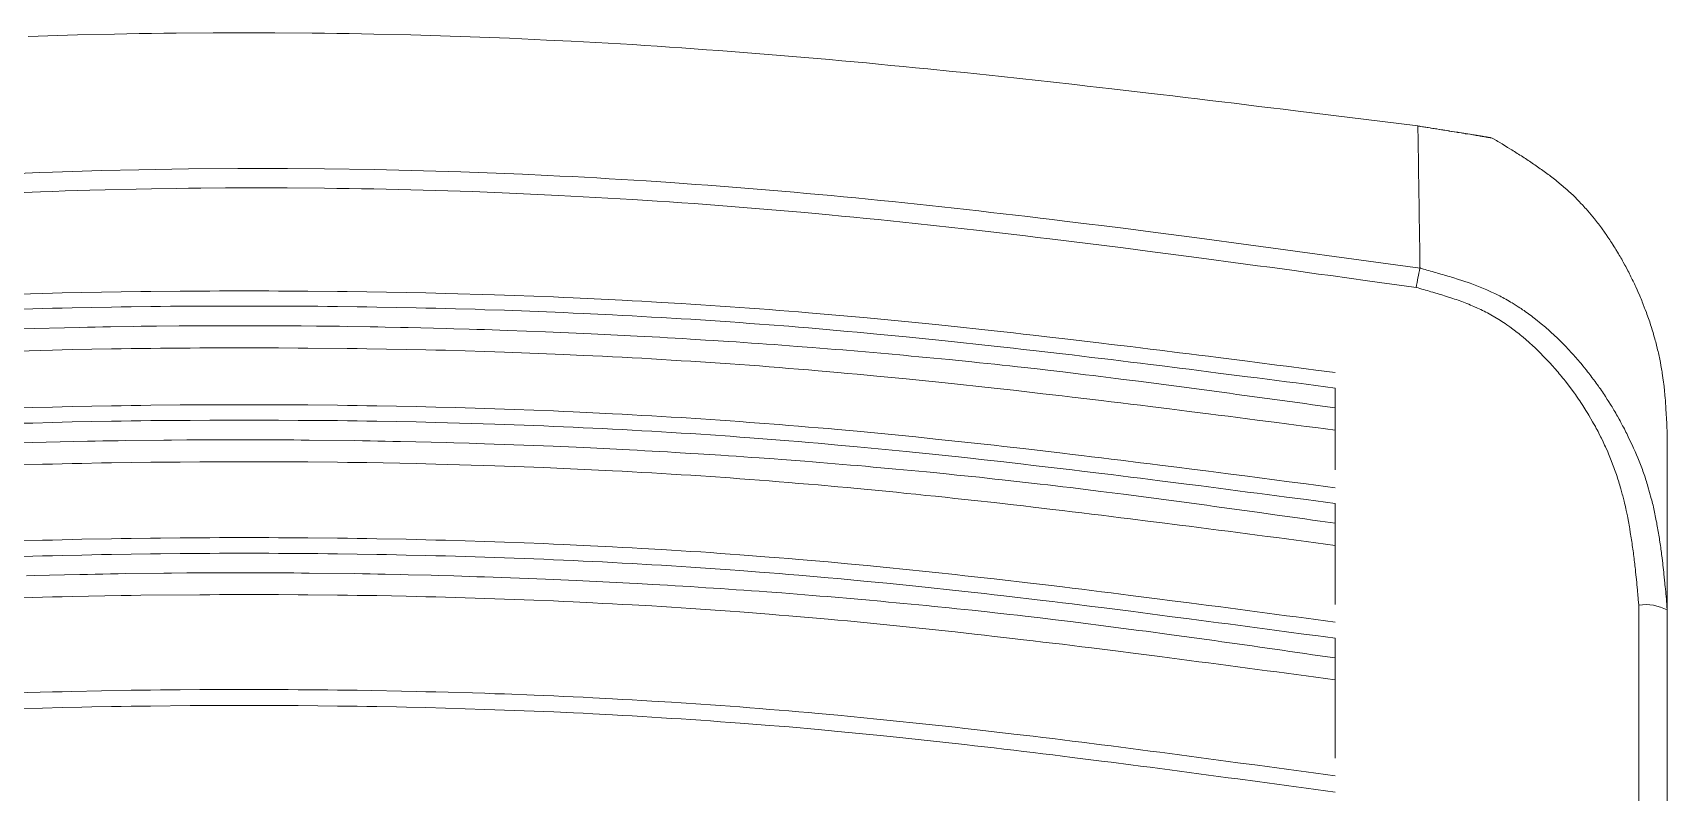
# Model space of a CAD drawing. Header units: millimetres. Extents: x 0 to 1975, y 0 to 1358.
# Drawn here: x 1096.72 to 1113.95, y 680.49 to 688.49 of the extents above; entities that cross this region are included whole.
import ezdxf

# ---------------------------------------------------------------- set-up
doc = ezdxf.new("R2010")
doc.units = ezdxf.units.MM
doc.layers.add('KASTEN', color=1, linetype='Continuous', lineweight=5)

msp = doc.modelspace()

# ---------------------------------------------------------------- linework, layer by layer
at = {"layer": 'KASTEN', "linetype": 'Continuous', "ltscale": 4}
for p, q in [((1110.448, 684.536), (1110.448, 684.746)), ((1110.448, 684.536), (1110.448, 684.302)), ((1110.448, 684.302), (1110.448, 683.882)), ((1113.948, 684.27), (1113.948, 682.408)), ((1110.448, 683.321), (1110.448, 683.529)), ((1110.448, 683.321), (1110.448, 683.088)), ((1110.448, 683.088), (1110.448, 682.465)), ((1113.648, 652.48), (1113.648, 682.458)), ((1113.948, 682.408), (1113.948, 652.531)), ((1110.448, 681.902), (1110.448, 682.109)), ((1110.448, 681.902), (1110.448, 681.671)), ((1110.448, 681.671), (1110.448, 680.845))]:
    msp.add_line(p, q, dxfattribs=at)
for points in [[(1096.671, 688.451), (1097.191, 688.467), (1097.581, 688.476), (1097.711, 688.478), (1097.842, 688.481), (1097.972, 688.483), (1098.102, 688.484), (1098.232, 688.486), (1098.622, 688.489), (1098.753, 688.489), (1098.883, 688.49), (1099.013, 688.49), (1099.143, 688.489), (1099.273, 688.489), (1099.664, 688.486), (1099.794, 688.484), (1099.924, 688.483), (1100.054, 688.481), (1100.184, 688.478), (1100.314, 688.476), (1100.704, 688.467), (1101.225, 688.451), (1101.745, 688.431), (1101.875, 688.425), (1102.005, 688.42), (1102.135, 688.413), (1102.394, 688.401), (1102.654, 688.387), (1102.784, 688.379), (1102.914, 688.372), (1103.044, 688.364), (1103.173, 688.356), (1103.303, 688.347), (1103.433, 688.339), (1103.563, 688.33), (1103.692, 688.321), (1103.822, 688.311), (1103.952, 688.302), (1104.081, 688.292), (1104.211, 688.282), (1104.34, 688.272), (1104.47, 688.261), (1104.6, 688.251), (1104.729, 688.24), (1104.859, 688.229), (1104.988, 688.217), (1105.118, 688.206), (1105.247, 688.194), (1105.376, 688.183), (1105.506, 688.171), (1105.635, 688.158), (1105.765, 688.146), (1105.894, 688.133), (1106.023, 688.121), (1106.153, 688.108), (1106.411, 688.082), (1106.541, 688.069), (1106.799, 688.041), (1106.929, 688.028), (1107.316, 687.986), (1107.446, 687.971), (1107.704, 687.943), (1107.833, 687.928), (1107.963, 687.913), (1108.092, 687.899), (1108.479, 687.854), (1108.608, 687.838), (1108.737, 687.823), (1108.867, 687.808), (1108.996, 687.792), (1109.125, 687.777), (1109.254, 687.761), (1109.383, 687.746), (1109.641, 687.714), (1109.77, 687.699), (1109.899, 687.683), (1110.029, 687.667), (1111.319, 687.507)], [(1111.319, 687.507), (1111.325, 687.506), (1111.335, 687.504), (1111.34, 687.504), (1111.345, 687.503), (1111.351, 687.502), (1111.366, 687.499), (1111.371, 687.499), (1111.377, 687.498), (1111.392, 687.495), (1111.398, 687.494), (1111.403, 687.494), (1111.418, 687.491), (1111.424, 687.49), (1111.429, 687.49), (1111.449, 687.486), (1111.455, 687.485), (1111.46, 687.485), (1111.475, 687.482), (1111.481, 687.481), (1111.486, 687.48), (1111.491, 687.48), (1111.506, 687.477), (1111.512, 687.476), (1111.517, 687.476), (1111.542, 687.471), (1111.548, 687.471), (1111.568, 687.467), (1111.573, 687.467), (1111.583, 687.465), (1111.589, 687.464), (1111.599, 687.462), (1111.604, 687.462), (1111.624, 687.458), (1111.629, 687.458), (1111.644, 687.455), (1111.65, 687.454), (1111.655, 687.454), (1111.675, 687.45), (1111.68, 687.45), (1111.7, 687.446), (1111.705, 687.446), (1111.725, 687.442), (1111.73, 687.442), (1111.735, 687.441), (1111.739, 687.44), (1111.749, 687.438), (1111.754, 687.438), (1111.774, 687.434), (1111.779, 687.434), (1111.789, 687.432), (1111.793, 687.431), (1111.798, 687.43), (1111.803, 687.43), (1111.818, 687.427), (1111.822, 687.426), (1111.827, 687.426), (1111.842, 687.423), (1111.846, 687.423), (1111.866, 687.419), (1111.87, 687.419), (1111.885, 687.416), (1111.889, 687.416), (1111.899, 687.414), (1111.903, 687.413), (1111.908, 687.412), (1111.913, 687.412), (1111.918, 687.411), (1111.922, 687.41), (1111.927, 687.409), (1111.932, 687.409), (1111.936, 687.408), (1111.946, 687.406), (1111.95, 687.405), (1111.955, 687.405), (1111.96, 687.404), (1111.964, 687.403), (1111.969, 687.402), (1111.974, 687.402), (1111.978, 687.401), (1111.983, 687.4), (1111.987, 687.399), (1111.992, 687.399), (1111.997, 687.398), (1112.001, 687.397), (1112.006, 687.396), (1112.011, 687.396), (1112.015, 687.395), (1112.02, 687.394), (1112.024, 687.393), (1112.029, 687.392), (1112.034, 687.392), (1112.038, 687.391), (1112.043, 687.39), (1112.047, 687.389), (1112.052, 687.389), (1112.057, 687.388), (1112.061, 687.387), (1112.066, 687.386), (1112.071, 687.386), (1112.075, 687.385), (1112.08, 687.384), (1112.084, 687.383), (1112.089, 687.383), (1112.093, 687.382), (1112.103, 687.38)], [(1111.342, 686.008), (1111.342, 686.015), (1111.341, 686.021), (1111.341, 686.075), (1111.34, 686.082), (1111.34, 686.142), (1111.339, 686.149), (1111.339, 686.21), (1111.338, 686.216), (1111.338, 686.277), (1111.337, 686.284), (1111.337, 686.338), (1111.336, 686.344), (1111.336, 686.405), (1111.335, 686.412), (1111.335, 686.472), (1111.334, 686.479), (1111.334, 686.539), (1111.333, 686.546), (1111.333, 686.607), (1111.332, 686.613), (1111.332, 686.674), (1111.331, 686.681), (1111.331, 686.741), (1111.33, 686.748), (1111.33, 686.808), (1111.329, 686.815), (1111.329, 686.876), (1111.328, 686.882), (1111.328, 686.943), (1111.327, 686.949), (1111.327, 687.01), (1111.326, 687.017), (1111.326, 687.077), (1111.325, 687.084), (1111.325, 687.144), (1111.324, 687.151), (1111.324, 687.218), (1111.323, 687.225), (1111.323, 687.285), (1111.322, 687.292), (1111.322, 687.353), (1111.321, 687.359), (1111.321, 687.426), (1111.32, 687.433), (1111.32, 687.494), (1111.319, 687.5), (1111.319, 687.507)], [(1112.103, 687.38), (1112.117, 687.371), (1112.147, 687.353), (1112.162, 687.345), (1112.176, 687.336), (1112.206, 687.318), (1112.22, 687.309), (1112.25, 687.291), (1112.264, 687.282), (1112.294, 687.264), (1112.308, 687.255), (1112.323, 687.246), (1112.337, 687.237), (1112.352, 687.227), (1112.366, 687.218), (1112.381, 687.209), (1112.395, 687.2), (1112.41, 687.191), (1112.424, 687.181), (1112.439, 687.172), (1112.453, 687.163), (1112.467, 687.153), (1112.482, 687.144), (1112.496, 687.135), (1112.51, 687.125), (1112.524, 687.116), (1112.539, 687.106), (1112.553, 687.096), (1112.567, 687.087), (1112.609, 687.057), (1112.622, 687.048), (1112.678, 687.008), (1112.691, 686.997), (1112.705, 686.987), (1112.718, 686.977), (1112.732, 686.967), (1112.745, 686.956), (1112.758, 686.946), (1112.772, 686.935), (1112.785, 686.925), (1112.876, 686.848), (1112.888, 686.837), (1112.901, 686.826), (1112.913, 686.814), (1112.926, 686.803), (1112.938, 686.791), (1112.951, 686.78), (1113.023, 686.708), (1113.034, 686.695), (1113.058, 686.671), (1113.08, 686.645), (1113.092, 686.633), (1113.18, 686.529), (1113.19, 686.515), (1113.201, 686.502), (1113.211, 686.488), (1113.222, 686.475), (1113.242, 686.447), (1113.253, 686.434), (1113.293, 686.378), (1113.302, 686.364), (1113.322, 686.336), (1113.331, 686.321), (1113.341, 686.307), (1113.35, 686.293), (1113.36, 686.278), (1113.378, 686.25), (1113.388, 686.235), (1113.397, 686.22), (1113.406, 686.206), (1113.424, 686.176), (1113.432, 686.161), (1113.441, 686.147), (1113.45, 686.132), (1113.458, 686.117), (1113.467, 686.102), (1113.475, 686.087), (1113.484, 686.072), (1113.5, 686.042), (1113.509, 686.026), (1113.533, 685.981), (1113.541, 685.965), (1113.548, 685.95), (1113.556, 685.935), (1113.564, 685.919), (1113.572, 685.904), (1113.579, 685.888), (1113.587, 685.873), (1113.594, 685.857), (1113.601, 685.842), (1113.609, 685.826), (1113.616, 685.811), (1113.63, 685.779), (1113.637, 685.764), (1113.658, 685.716), (1113.665, 685.701), (1113.671, 685.685), (1113.678, 685.669), (1113.684, 685.653), (1113.691, 685.637), (1113.709, 685.589), (1113.716, 685.573), (1113.728, 685.541), (1113.733, 685.525), (1113.751, 685.477), (1113.756, 685.46), (1113.762, 685.444), (1113.772, 685.412), (1113.778, 685.395), (1113.793, 685.347), (1113.798, 685.33), (1113.803, 685.314), (1113.807, 685.297), (1113.817, 685.265), (1113.821, 685.248), (1113.826, 685.232), (1113.83, 685.215), (1113.834, 685.199), (1113.842, 685.165), (1113.846, 685.149), (1113.85, 685.132), (1113.854, 685.116), (1113.858, 685.099), (1113.861, 685.082), (1113.865, 685.066), (1113.868, 685.049), (1113.872, 685.032), (1113.875, 685.016), (1113.881, 684.982), (1113.884, 684.966), (1113.89, 684.932), (1113.892, 684.915), (1113.895, 684.898), (1113.898, 684.882), (1113.902, 684.848), (1113.905, 684.831), (1113.913, 684.763), (1113.915, 684.747), (1113.917, 684.73), (1113.918, 684.713), (1113.922, 684.679), (1113.923, 684.662), (1113.925, 684.645), (1113.927, 684.611), (1113.929, 684.594), (1113.932, 684.543), (1113.934, 684.526), (1113.943, 684.373), (1113.943, 684.355), (1113.948, 684.27)], [(1096.406, 687.001), (1096.796, 687.016), (1096.927, 687.021), (1097.448, 687.037), (1097.839, 687.046), (1098.361, 687.054), (1098.883, 687.058), (1099.405, 687.058), (1099.796, 687.055), (1100.318, 687.047), (1100.84, 687.035), (1101.231, 687.023), (1101.883, 686.998), (1102.144, 686.986), (1102.274, 686.979), (1102.404, 686.973), (1102.534, 686.966), (1102.665, 686.959), (1102.795, 686.951), (1102.925, 686.944), (1103.055, 686.936), (1103.186, 686.928), (1103.446, 686.91), (1103.576, 686.902), (1103.706, 686.892), (1103.836, 686.883), (1104.226, 686.853), (1104.746, 686.809), (1104.875, 686.797), (1105.005, 686.786), (1105.135, 686.774), (1105.265, 686.761), (1105.394, 686.749), (1105.654, 686.723), (1105.783, 686.71), (1105.913, 686.696), (1106.042, 686.683), (1106.302, 686.655), (1106.431, 686.641), (1106.561, 686.626), (1106.69, 686.612), (1106.819, 686.597), (1106.949, 686.582), (1107.078, 686.567), (1107.208, 686.552), (1107.337, 686.537), (1107.466, 686.521), (1107.596, 686.505), (1107.854, 686.473), (1107.984, 686.457), (1108.242, 686.425), (1108.371, 686.408), (1108.501, 686.392), (1109.017, 686.324), (1109.147, 686.307), (1109.405, 686.273), (1109.534, 686.255), (1109.792, 686.221), (1109.922, 686.203), (1110.051, 686.185), (1110.18, 686.168), (1110.438, 686.132), (1110.567, 686.115), (1110.954, 686.061), (1111.083, 686.044), (1111.213, 686.026), (1111.342, 686.008)], [(1111.302, 685.805), (1111.174, 685.823), (1110.916, 685.859), (1110.788, 685.876), (1110.401, 685.93), (1110.273, 685.947), (1110.015, 685.983), (1109.887, 686), (1109.758, 686.018), (1109.629, 686.035), (1109.501, 686.052), (1109.372, 686.07), (1109.114, 686.104), (1108.986, 686.121), (1108.47, 686.189), (1108.342, 686.205), (1108.213, 686.222), (1107.439, 686.318), (1107.311, 686.333), (1107.182, 686.349), (1106.666, 686.409), (1106.536, 686.423), (1106.407, 686.438), (1106.02, 686.48), (1105.891, 686.493), (1105.762, 686.507), (1105.632, 686.52), (1105.503, 686.533), (1105.374, 686.545), (1105.245, 686.558), (1105.115, 686.57), (1104.857, 686.594), (1104.727, 686.606), (1104.598, 686.617), (1104.468, 686.628), (1104.339, 686.639), (1104.209, 686.649), (1104.08, 686.66), (1103.95, 686.67), (1103.821, 686.679), (1103.691, 686.689), (1103.561, 686.698), (1103.432, 686.707), (1103.302, 686.716), (1103.042, 686.732), (1102.913, 686.74), (1102.783, 686.748), (1102.263, 686.776), (1101.744, 686.8), (1101.354, 686.815), (1100.834, 686.831), (1100.704, 686.834), (1100.574, 686.838), (1100.444, 686.84), (1100.314, 686.843), (1100.184, 686.845), (1100.054, 686.848), (1099.924, 686.849), (1099.794, 686.851), (1099.403, 686.854), (1099.273, 686.854), (1099.143, 686.855), (1099.013, 686.855), (1098.883, 686.854), (1098.753, 686.854), (1098.493, 686.852), (1098.363, 686.85), (1098.233, 686.849), (1097.973, 686.845), (1097.323, 686.83), (1097.063, 686.822), (1096.933, 686.817), (1096.803, 686.813), (1096.543, 686.803)], [(1111.342, 686.008), (1111.378, 685.998), (1111.397, 685.993), (1111.415, 685.988), (1111.434, 685.983), (1111.452, 685.978), (1111.471, 685.973), (1111.489, 685.968), (1111.507, 685.962), (1111.526, 685.957), (1111.562, 685.947), (1111.581, 685.942), (1111.599, 685.936), (1111.635, 685.926), (1111.654, 685.92), (1111.672, 685.915), (1111.708, 685.903), (1111.726, 685.898), (1111.87, 685.85), (1111.887, 685.843), (1111.905, 685.837), (1111.923, 685.83), (1111.94, 685.823), (1111.958, 685.816), (1111.975, 685.809), (1111.993, 685.802), (1112.01, 685.795), (1112.028, 685.788), (1112.045, 685.781), (1112.096, 685.757), (1112.113, 685.75), (1112.13, 685.741), (1112.164, 685.725), (1112.181, 685.716), (1112.197, 685.708), (1112.214, 685.699), (1112.23, 685.69), (1112.247, 685.681), (1112.263, 685.671), (1112.28, 685.662), (1112.296, 685.652), (1112.312, 685.643), (1112.376, 685.603), (1112.392, 685.592), (1112.407, 685.582), (1112.423, 685.571), (1112.439, 685.561), (1112.454, 685.55), (1112.47, 685.539), (1112.5, 685.517), (1112.515, 685.505), (1112.53, 685.494), (1112.545, 685.482), (1112.56, 685.471), (1112.62, 685.423), (1112.634, 685.411), (1112.649, 685.399), (1112.663, 685.386), (1112.677, 685.374), (1112.692, 685.361), (1112.706, 685.348), (1112.72, 685.336), (1112.79, 685.271), (1112.803, 685.257), (1112.817, 685.244), (1112.857, 685.204), (1112.87, 685.19), (1112.884, 685.176), (1112.897, 685.162), (1112.91, 685.149), (1112.936, 685.121), (1112.948, 685.107), (1112.961, 685.093), (1112.974, 685.078), (1112.986, 685.064), (1112.999, 685.05), (1113.011, 685.035), (1113.023, 685.021), (1113.036, 685.007), (1113.06, 684.977), (1113.072, 684.963), (1113.096, 684.933), (1113.107, 684.918), (1113.119, 684.903), (1113.131, 684.889), (1113.142, 684.874), (1113.154, 684.858), (1113.187, 684.813), (1113.199, 684.798), (1113.21, 684.782), (1113.221, 684.767), (1113.231, 684.751), (1113.242, 684.736), (1113.253, 684.72), (1113.264, 684.705), (1113.274, 684.689), (1113.285, 684.673), (1113.295, 684.658), (1113.315, 684.626), (1113.326, 684.61), (1113.356, 684.562), (1113.365, 684.546), (1113.385, 684.514), (1113.394, 684.497), (1113.404, 684.481), (1113.413, 684.465), (1113.423, 684.448), (1113.441, 684.416), (1113.45, 684.399), (1113.459, 684.383), (1113.477, 684.349), (1113.486, 684.333), (1113.495, 684.316), (1113.503, 684.299), (1113.512, 684.282), (1113.52, 684.266), (1113.528, 684.249), (1113.537, 684.232), (1113.585, 684.13), (1113.592, 684.112), (1113.608, 684.078), (1113.615, 684.061), (1113.623, 684.043), (1113.637, 684.009), (1113.644, 683.991), (1113.651, 683.974), (1113.658, 683.956), (1113.665, 683.939), (1113.672, 683.921), (1113.678, 683.904), (1113.685, 683.886), (1113.691, 683.869), (1113.698, 683.851), (1113.704, 683.833), (1113.71, 683.816), (1113.722, 683.78), (1113.727, 683.762), (1113.733, 683.744), (1113.738, 683.727), (1113.744, 683.709), (1113.779, 683.583), (1113.784, 683.564), (1113.792, 683.528), (1113.797, 683.51), (1113.801, 683.492), (1113.805, 683.473), (1113.817, 683.419), (1113.821, 683.4), (1113.825, 683.382), (1113.828, 683.364), (1113.832, 683.345), (1113.836, 683.327), (1113.839, 683.308), (1113.842, 683.29), (1113.846, 683.271), (1113.849, 683.253), (1113.852, 683.234), (1113.855, 683.216), (1113.858, 683.197), (1113.861, 683.179), (1113.864, 683.16), (1113.867, 683.142), (1113.873, 683.104), (1113.875, 683.086), (1113.878, 683.067), (1113.88, 683.048), (1113.883, 683.03), (1113.885, 683.011), (1113.888, 682.992), (1113.89, 682.973), (1113.893, 682.955), (1113.899, 682.898), (1113.902, 682.88), (1113.91, 682.804), (1113.912, 682.786), (1113.922, 682.691), (1113.923, 682.672), (1113.925, 682.654), (1113.931, 682.597), (1113.932, 682.578), (1113.938, 682.521), (1113.939, 682.502), (1113.943, 682.464), (1113.944, 682.446), (1113.948, 682.408)], [(1096.307, 685.728), (1096.825, 685.743), (1096.928, 685.745), (1097.032, 685.748), (1097.653, 685.76), (1097.86, 685.762), (1097.964, 685.764), (1098.274, 685.767), (1098.378, 685.767), (1098.482, 685.768), (1098.585, 685.768), (1098.689, 685.769), (1099.207, 685.769), (1099.31, 685.768), (1099.414, 685.768), (1099.517, 685.767), (1099.621, 685.767), (1099.932, 685.764), (1100.035, 685.762), (1100.243, 685.76), (1100.864, 685.748), (1100.967, 685.745), (1101.071, 685.743), (1101.588, 685.728), (1101.692, 685.724), (1101.795, 685.721), (1102.209, 685.705), (1102.313, 685.7), (1102.416, 685.696), (1102.933, 685.671), (1103.037, 685.665), (1103.14, 685.66), (1103.243, 685.654), (1103.347, 685.648), (1103.553, 685.636), (1103.656, 685.629), (1103.76, 685.623), (1103.966, 685.609), (1104.07, 685.602), (1104.173, 685.595), (1104.276, 685.587), (1104.379, 685.58), (1104.482, 685.572), (1104.586, 685.564), (1104.689, 685.556), (1104.792, 685.547), (1104.895, 685.539), (1105.513, 685.485), (1106.131, 685.425), (1106.234, 685.414), (1106.337, 685.404), (1106.852, 685.349), (1106.954, 685.337), (1107.057, 685.326), (1107.16, 685.314), (1107.263, 685.303), (1107.469, 685.279), (1107.571, 685.267), (1107.983, 685.219), (1108.085, 685.206), (1108.291, 685.182), (1108.394, 685.169), (1108.496, 685.156), (1108.599, 685.144), (1108.805, 685.118), (1108.907, 685.105), (1109.01, 685.092), (1109.113, 685.08), (1109.215, 685.067), (1109.524, 685.028), (1109.626, 685.014), (1109.832, 684.988), (1109.934, 684.975), (1110.14, 684.949), (1110.242, 684.935), (1110.448, 684.909)], [(1113.648, 682.458), (1113.642, 682.518), (1113.64, 682.537), (1113.638, 682.557), (1113.637, 682.577), (1113.635, 682.597), (1113.633, 682.616), (1113.627, 682.676), (1113.625, 682.695), (1113.619, 682.755), (1113.617, 682.774), (1113.613, 682.814), (1113.611, 682.833), (1113.608, 682.853), (1113.606, 682.873), (1113.604, 682.892), (1113.602, 682.912), (1113.599, 682.932), (1113.597, 682.951), (1113.595, 682.971), (1113.592, 682.991), (1113.59, 683.01), (1113.587, 683.03), (1113.584, 683.049), (1113.582, 683.069), (1113.579, 683.088), (1113.576, 683.108), (1113.573, 683.127), (1113.571, 683.147), (1113.568, 683.166), (1113.565, 683.186), (1113.561, 683.205), (1113.558, 683.225), (1113.552, 683.263), (1113.548, 683.283), (1113.545, 683.302), (1113.541, 683.321), (1113.538, 683.341), (1113.53, 683.379), (1113.527, 683.399), (1113.515, 683.456), (1113.51, 683.475), (1113.502, 683.513), (1113.497, 683.532), (1113.493, 683.552), (1113.478, 683.609), (1113.473, 683.627), (1113.458, 683.684), (1113.452, 683.703), (1113.447, 683.722), (1113.441, 683.74), (1113.436, 683.759), (1113.424, 683.797), (1113.418, 683.815), (1113.411, 683.834), (1113.405, 683.852), (1113.398, 683.871), (1113.392, 683.889), (1113.385, 683.908), (1113.378, 683.926), (1113.371, 683.945), (1113.357, 683.981), (1113.35, 684), (1113.342, 684.018), (1113.335, 684.036), (1113.327, 684.054), (1113.32, 684.072), (1113.296, 684.126), (1113.287, 684.144), (1113.271, 684.18), (1113.253, 684.216), (1113.245, 684.233), (1113.227, 684.269), (1113.218, 684.286), (1113.208, 684.304), (1113.199, 684.321), (1113.19, 684.339), (1113.17, 684.373), (1113.161, 684.391), (1113.121, 684.459), (1113.11, 684.476), (1113.09, 684.51), (1113.068, 684.544), (1113.058, 684.56), (1113.036, 684.594), (1113.025, 684.61), (1113.013, 684.627), (1112.991, 684.659), (1112.979, 684.676), (1112.968, 684.692), (1112.872, 684.82), (1112.859, 684.835), (1112.847, 684.851), (1112.834, 684.866), (1112.821, 684.882), (1112.808, 684.897), (1112.796, 684.912), (1112.783, 684.928), (1112.769, 684.943), (1112.73, 684.988), (1112.716, 685.003), (1112.703, 685.018), (1112.689, 685.032), (1112.648, 685.076), (1112.634, 685.09), (1112.62, 685.105), (1112.605, 685.119), (1112.577, 685.147), (1112.562, 685.161), (1112.548, 685.175), (1112.533, 685.188), (1112.519, 685.202), (1112.504, 685.215), (1112.489, 685.229), (1112.429, 685.281), (1112.413, 685.293), (1112.398, 685.306), (1112.382, 685.319), (1112.367, 685.331), (1112.287, 685.391), (1112.255, 685.413), (1112.238, 685.425), (1112.222, 685.436), (1112.205, 685.446), (1112.189, 685.457), (1112.172, 685.468), (1112.087, 685.518), (1112.07, 685.527), (1112.052, 685.537), (1112.035, 685.546), (1112.017, 685.555), (1111.999, 685.563), (1111.982, 685.572), (1111.964, 685.58), (1111.946, 685.589), (1111.91, 685.605), (1111.892, 685.612), (1111.873, 685.62), (1111.855, 685.628), (1111.836, 685.635), (1111.818, 685.642), (1111.799, 685.649), (1111.781, 685.656), (1111.743, 685.67), (1111.725, 685.677), (1111.706, 685.683), (1111.687, 685.69), (1111.63, 685.708), (1111.611, 685.715), (1111.573, 685.727), (1111.554, 685.732), (1111.534, 685.738), (1111.496, 685.75), (1111.477, 685.755), (1111.457, 685.761), (1111.438, 685.767), (1111.419, 685.772), (1111.399, 685.778), (1111.38, 685.783), (1111.36, 685.789), (1111.341, 685.794), (1111.322, 685.8), (1111.302, 685.805)], [(1110.448, 684.746), (1110.242, 684.772), (1110.14, 684.785), (1110.037, 684.799), (1109.934, 684.812), (1109.832, 684.825), (1109.729, 684.838), (1109.626, 684.852), (1109.524, 684.865), (1109.215, 684.904), (1109.113, 684.917), (1108.907, 684.943), (1108.805, 684.956), (1108.599, 684.982), (1108.496, 684.994), (1108.394, 685.007), (1108.291, 685.02), (1108.188, 685.032), (1108.085, 685.045), (1107.983, 685.057), (1107.88, 685.069), (1107.777, 685.082), (1107.674, 685.094), (1107.572, 685.106), (1107.263, 685.142), (1107.16, 685.153), (1107.057, 685.165), (1106.955, 685.176), (1106.852, 685.188), (1106.337, 685.243), (1106.234, 685.253), (1106.131, 685.264), (1106.028, 685.274), (1105.926, 685.285), (1105.617, 685.315), (1105.514, 685.324), (1105.411, 685.334), (1105.307, 685.343), (1104.895, 685.379), (1104.792, 685.387), (1104.689, 685.396), (1104.483, 685.412), (1104.379, 685.42), (1104.276, 685.427), (1104.173, 685.435), (1104.07, 685.442), (1103.966, 685.449), (1103.657, 685.47), (1103.553, 685.476), (1103.347, 685.488), (1103.243, 685.494), (1103.037, 685.506), (1102.933, 685.511), (1102.83, 685.517), (1102.52, 685.532), (1102.416, 685.536), (1102.313, 685.541), (1101.692, 685.565), (1101.485, 685.571), (1101.382, 685.575), (1101.175, 685.581), (1101.071, 685.583), (1100.967, 685.586), (1100.864, 685.588), (1100.76, 685.591), (1100.346, 685.599), (1100.243, 685.6), (1100.139, 685.602), (1099.932, 685.604), (1099.828, 685.606), (1099.725, 685.607), (1099.621, 685.607), (1099.414, 685.609), (1099.31, 685.609), (1099.207, 685.61), (1098.689, 685.61), (1098.585, 685.609), (1098.482, 685.609), (1098.274, 685.607), (1098.171, 685.607), (1098.067, 685.606), (1097.964, 685.604), (1097.757, 685.602), (1097.653, 685.6), (1097.549, 685.599), (1097.135, 685.591), (1097.032, 685.588), (1096.928, 685.586), (1096.825, 685.583), (1096.721, 685.581), (1096.41, 685.572)], [(1096.575, 685.369), (1097.218, 685.385), (1097.299, 685.386), (1097.379, 685.388), (1097.46, 685.389), (1097.54, 685.391), (1097.782, 685.394), (1097.862, 685.396), (1097.942, 685.397), (1098.023, 685.397), (1098.264, 685.4), (1098.345, 685.4), (1098.425, 685.401), (1098.506, 685.401), (1098.586, 685.402), (1099.23, 685.402), (1099.31, 685.401), (1099.39, 685.401), (1099.471, 685.4), (1099.551, 685.4), (1099.712, 685.398), (1099.793, 685.398), (1099.954, 685.396), (1100.034, 685.394), (1100.275, 685.391), (1100.356, 685.389), (1100.436, 685.388), (1100.597, 685.384), (1100.677, 685.383), (1101.079, 685.373), (1101.16, 685.37), (1101.321, 685.366), (1101.401, 685.363), (1101.482, 685.361), (1101.642, 685.355), (1101.723, 685.353), (1102.125, 685.338), (1102.205, 685.334), (1102.286, 685.331), (1102.366, 685.327), (1102.446, 685.324), (1102.527, 685.32), (1102.607, 685.317), (1103.089, 685.293), (1103.17, 685.289), (1103.25, 685.284), (1103.33, 685.28), (1103.411, 685.275), (1103.491, 685.271), (1103.571, 685.266), (1103.652, 685.261), (1103.812, 685.251), (1103.893, 685.246), (1104.053, 685.236), (1104.134, 685.231), (1104.214, 685.225), (1104.294, 685.22), (1104.374, 685.214), (1104.455, 685.208), (1104.535, 685.203), (1104.695, 685.191), (1104.776, 685.185), (1104.936, 685.173), (1105.016, 685.166), (1105.097, 685.16), (1105.177, 685.153), (1105.257, 685.147), (1105.417, 685.133), (1105.497, 685.127), (1105.578, 685.12), (1105.658, 685.113), (1105.738, 685.105), (1105.898, 685.091), (1105.978, 685.083), (1106.058, 685.076), (1106.138, 685.068), (1106.218, 685.061), (1106.298, 685.053), (1106.379, 685.045), (1106.619, 685.021), (1106.699, 685.012), (1106.859, 684.996), (1106.939, 684.987), (1107.018, 684.978), (1107.098, 684.969), (1107.178, 684.961), (1107.338, 684.943), (1107.418, 684.933), (1107.578, 684.915), (1107.658, 684.905), (1107.738, 684.896), (1107.817, 684.886), (1107.897, 684.876), (1107.977, 684.867), (1108.137, 684.847), (1108.216, 684.837), (1108.376, 684.817), (1108.456, 684.806), (1108.535, 684.796), (1108.615, 684.786), (1108.695, 684.775), (1108.775, 684.765), (1108.854, 684.754), (1108.934, 684.744), (1109.014, 684.733), (1109.093, 684.722), (1109.173, 684.712), (1109.333, 684.69), (1109.412, 684.679), (1109.492, 684.668), (1109.572, 684.658), (1109.651, 684.647), (1109.811, 684.625), (1109.89, 684.614), (1110.05, 684.592), (1110.129, 684.581), (1110.209, 684.57), (1110.288, 684.559), (1110.368, 684.547), (1110.448, 684.536)], [(1096.307, 685.127), (1096.928, 685.145), (1097.032, 685.147), (1097.135, 685.15), (1097.549, 685.158), (1097.653, 685.159), (1097.757, 685.161), (1097.964, 685.163), (1098.067, 685.165), (1098.274, 685.167), (1098.378, 685.167), (1098.482, 685.168), (1098.585, 685.168), (1098.689, 685.169), (1099.31, 685.169), (1099.518, 685.167), (1099.621, 685.167), (1100.035, 685.163), (1100.139, 685.161), (1100.243, 685.16), (1100.864, 685.148), (1100.967, 685.145), (1101.071, 685.143), (1101.485, 685.131), (1101.589, 685.127), (1101.692, 685.124), (1102.313, 685.1), (1102.52, 685.09), (1102.623, 685.086), (1102.727, 685.081), (1102.83, 685.075), (1102.933, 685.07), (1103.037, 685.064), (1103.14, 685.059), (1103.243, 685.053), (1103.347, 685.047), (1103.45, 685.041), (1103.553, 685.034), (1103.657, 685.028), (1103.966, 685.007), (1104.07, 685), (1104.173, 684.993), (1104.276, 684.985), (1104.379, 684.978), (1104.482, 684.97), (1104.586, 684.962), (1104.689, 684.953), (1104.792, 684.945), (1104.895, 684.936), (1104.998, 684.928), (1105.204, 684.91), (1105.307, 684.9), (1105.41, 684.891), (1105.513, 684.881), (1105.616, 684.872), (1105.925, 684.842), (1106.028, 684.831), (1106.131, 684.821), (1106.234, 684.81), (1106.337, 684.8), (1106.852, 684.745), (1106.954, 684.733), (1107.057, 684.722), (1107.366, 684.686), (1107.469, 684.675), (1107.571, 684.663), (1107.674, 684.65), (1107.983, 684.614), (1108.085, 684.601), (1108.188, 684.589), (1108.291, 684.576), (1108.394, 684.564), (1108.496, 684.551), (1108.702, 684.525), (1108.805, 684.513), (1108.907, 684.5), (1109.113, 684.474), (1109.215, 684.461), (1109.318, 684.448), (1109.421, 684.434), (1109.524, 684.421), (1109.626, 684.408), (1109.832, 684.382), (1109.934, 684.369), (1110.037, 684.355), (1110.14, 684.342), (1110.242, 684.329), (1110.345, 684.315), (1110.448, 684.302)], [(1096.617, 684.537), (1096.721, 684.539), (1096.928, 684.545), (1097.031, 684.547), (1097.135, 684.55), (1097.549, 684.558), (1097.653, 684.559), (1097.756, 684.561), (1097.86, 684.562), (1097.964, 684.564), (1098.274, 684.567), (1098.378, 684.567), (1098.482, 684.568), (1098.585, 684.568), (1098.689, 684.569), (1099.207, 684.569), (1099.31, 684.568), (1099.414, 684.568), (1099.518, 684.567), (1099.621, 684.567), (1099.932, 684.564), (1100.036, 684.562), (1100.139, 684.561), (1100.243, 684.559), (1100.346, 684.558), (1100.761, 684.55), (1100.864, 684.547), (1100.968, 684.545), (1101.175, 684.539), (1101.278, 684.537), (1101.382, 684.534), (1101.485, 684.53), (1101.589, 684.527), (1101.692, 684.523), (1101.796, 684.52), (1102.21, 684.504), (1102.313, 684.499), (1102.417, 684.495), (1102.623, 684.485), (1102.83, 684.475), (1102.934, 684.469), (1103.037, 684.464), (1103.14, 684.458), (1103.244, 684.452), (1103.45, 684.44), (1103.554, 684.434), (1103.76, 684.42), (1103.863, 684.414), (1103.967, 684.407), (1104.07, 684.399), (1104.173, 684.392), (1104.276, 684.384), (1104.38, 684.377), (1104.586, 684.361), (1104.689, 684.352), (1104.792, 684.344), (1104.895, 684.335), (1104.998, 684.327), (1105.102, 684.318), (1105.205, 684.308), (1105.411, 684.29), (1106.029, 684.23), (1106.235, 684.208), (1106.337, 684.198), (1106.646, 684.165), (1106.749, 684.153), (1106.852, 684.142), (1106.955, 684.13), (1107.058, 684.119), (1107.16, 684.107), (1107.572, 684.059), (1107.674, 684.047), (1107.777, 684.035), (1107.88, 684.022), (1107.983, 684.01), (1108.086, 683.997), (1108.188, 683.985), (1108.394, 683.959), (1108.497, 683.947), (1108.599, 683.934), (1108.805, 683.908), (1108.907, 683.895), (1109.113, 683.869), (1109.216, 683.855), (1109.318, 683.842), (1109.524, 683.816), (1109.626, 683.802), (1109.832, 683.776), (1109.934, 683.762), (1110.14, 683.736), (1110.242, 683.722), (1110.345, 683.709), (1110.448, 683.695)], [(1110.448, 683.529), (1110.345, 683.543), (1110.242, 683.556), (1110.14, 683.57), (1109.934, 683.596), (1109.832, 683.61), (1109.729, 683.623), (1109.626, 683.637), (1109.524, 683.65), (1109.421, 683.664), (1109.318, 683.677), (1109.216, 683.69), (1109.113, 683.703), (1109.01, 683.717), (1108.908, 683.73), (1108.599, 683.769), (1108.497, 683.782), (1108.394, 683.795), (1108.291, 683.807), (1108.188, 683.82), (1108.086, 683.833), (1107.983, 683.846), (1107.777, 683.87), (1107.675, 683.883), (1107.263, 683.931), (1107.161, 683.943), (1106.955, 683.967), (1106.852, 683.978), (1106.749, 683.99), (1106.543, 684.012), (1106.441, 684.023), (1106.132, 684.056), (1106.029, 684.066), (1105.926, 684.077), (1105.411, 684.127), (1105.205, 684.145), (1105.102, 684.155), (1104.999, 684.164), (1104.896, 684.172), (1104.792, 684.181), (1104.689, 684.19), (1104.277, 684.222), (1104.173, 684.229), (1104.07, 684.237), (1103.864, 684.251), (1103.76, 684.258), (1103.657, 684.265), (1103.554, 684.271), (1103.45, 684.278), (1103.244, 684.29), (1103.14, 684.296), (1103.037, 684.301), (1102.934, 684.307), (1102.83, 684.312), (1102.727, 684.318), (1102.52, 684.328), (1102.417, 684.332), (1102.313, 684.337), (1102.21, 684.341), (1102.106, 684.346), (1101.796, 684.358), (1101.692, 684.361), (1101.589, 684.365), (1100.968, 684.383), (1100.864, 684.385), (1100.761, 684.388), (1100.346, 684.396), (1100.243, 684.397), (1100.139, 684.399), (1100.036, 684.4), (1099.932, 684.402), (1099.621, 684.405), (1099.518, 684.405), (1099.31, 684.407), (1098.585, 684.407), (1098.378, 684.405), (1098.274, 684.405), (1097.964, 684.402), (1097.86, 684.4), (1097.756, 684.399), (1097.653, 684.397), (1097.549, 684.396), (1097.135, 684.388), (1097.031, 684.385), (1096.928, 684.383), (1096.721, 684.377), (1096.617, 684.375)], [(1096.575, 684.167), (1097.299, 684.185), (1097.379, 684.186), (1097.46, 684.188), (1097.62, 684.19), (1097.701, 684.192), (1098.103, 684.197), (1098.184, 684.197), (1098.345, 684.199), (1098.425, 684.199), (1098.506, 684.2), (1098.667, 684.2), (1098.747, 684.201), (1099.069, 684.201), (1099.149, 684.2), (1099.31, 684.2), (1099.391, 684.199), (1099.471, 684.199), (1099.551, 684.198), (1099.632, 684.198), (1100.114, 684.192), (1100.195, 684.19), (1100.275, 684.189), (1100.356, 684.187), (1100.436, 684.186), (1100.517, 684.184), (1100.597, 684.183), (1101.08, 684.171), (1101.16, 684.168), (1101.321, 684.164), (1101.401, 684.161), (1101.482, 684.159), (1102.206, 684.132), (1102.286, 684.128), (1102.366, 684.125), (1102.447, 684.121), (1102.527, 684.118), (1103.009, 684.094), (1103.09, 684.09), (1103.17, 684.085), (1103.25, 684.081), (1103.331, 684.076), (1103.411, 684.072), (1103.492, 684.067), (1103.652, 684.057), (1103.733, 684.052), (1103.973, 684.037), (1104.054, 684.032), (1104.134, 684.026), (1104.214, 684.021), (1104.295, 684.015), (1104.375, 684.01), (1104.535, 683.998), (1104.616, 683.992), (1104.856, 683.974), (1104.937, 683.967), (1105.017, 683.961), (1105.097, 683.954), (1105.177, 683.948), (1105.257, 683.941), (1105.338, 683.934), (1105.418, 683.928), (1105.498, 683.921), (1105.578, 683.913), (1105.818, 683.892), (1105.899, 683.884), (1105.979, 683.877), (1106.139, 683.861), (1106.219, 683.854), (1106.379, 683.838), (1106.459, 683.829), (1106.699, 683.805), (1106.859, 683.787), (1106.939, 683.779), (1107.339, 683.734), (1107.419, 683.724), (1107.498, 683.715), (1107.578, 683.705), (1107.658, 683.696), (1107.898, 683.666), (1107.977, 683.656), (1108.217, 683.626), (1108.296, 683.616), (1108.376, 683.606), (1108.456, 683.595), (1108.536, 683.585), (1108.615, 683.574), (1108.695, 683.564), (1108.855, 683.542), (1108.934, 683.532), (1109.094, 683.51), (1109.173, 683.499), (1109.333, 683.477), (1109.412, 683.466), (1109.572, 683.444), (1109.651, 683.433), (1109.811, 683.411), (1109.89, 683.399), (1110.05, 683.377), (1110.129, 683.366), (1110.209, 683.355), (1110.288, 683.343), (1110.448, 683.321)], [(1096.41, 683.93), (1096.824, 683.942), (1096.928, 683.944), (1097.031, 683.947), (1097.135, 683.949), (1097.238, 683.952), (1097.446, 683.956), (1097.549, 683.957), (1097.756, 683.961), (1097.964, 683.963), (1098.067, 683.965), (1098.171, 683.966), (1098.274, 683.966), (1098.482, 683.968), (1098.585, 683.968), (1098.689, 683.969), (1099.31, 683.969), (1099.518, 683.967), (1099.621, 683.967), (1099.932, 683.964), (1100.036, 683.962), (1100.243, 683.96), (1100.761, 683.95), (1100.864, 683.947), (1100.968, 683.945), (1101.589, 683.927), (1101.796, 683.919), (1101.899, 683.916), (1102.003, 683.912), (1102.106, 683.907), (1102.313, 683.899), (1102.83, 683.874), (1102.934, 683.868), (1103.037, 683.863), (1103.14, 683.857), (1103.244, 683.851), (1103.45, 683.839), (1103.554, 683.832), (1103.657, 683.826), (1103.76, 683.819), (1103.864, 683.812), (1104.07, 683.798), (1104.173, 683.79), (1104.277, 683.782), (1104.38, 683.775), (1104.483, 683.767), (1104.586, 683.758), (1104.689, 683.75), (1104.792, 683.741), (1104.895, 683.733), (1104.999, 683.724), (1105.205, 683.706), (1105.308, 683.696), (1105.411, 683.687), (1105.823, 683.647), (1105.926, 683.636), (1106.029, 683.626), (1106.132, 683.615), (1106.235, 683.605), (1106.338, 683.594), (1106.44, 683.583), (1106.543, 683.572), (1106.646, 683.56), (1106.852, 683.538), (1107.058, 683.514), (1107.161, 683.503), (1107.263, 683.491), (1107.469, 683.467), (1107.572, 683.454), (1107.675, 683.442), (1107.777, 683.43), (1107.88, 683.417), (1107.983, 683.405), (1108.086, 683.392), (1108.188, 683.379), (1108.291, 683.367), (1108.497, 683.341), (1108.599, 683.328), (1108.805, 683.302), (1108.907, 683.289), (1109.113, 683.263), (1109.216, 683.249), (1109.318, 683.236), (1109.421, 683.223), (1109.524, 683.209), (1109.626, 683.196), (1109.729, 683.183), (1109.832, 683.169), (1109.934, 683.156), (1110.037, 683.142), (1110.14, 683.129), (1110.242, 683.115), (1110.345, 683.102), (1110.448, 683.088)], [(1096.41, 683.13), (1096.824, 683.142), (1096.928, 683.144), (1097.031, 683.147), (1097.135, 683.149), (1097.238, 683.152), (1097.549, 683.158), (1097.653, 683.159), (1097.756, 683.161), (1097.963, 683.163), (1098.067, 683.165), (1098.274, 683.167), (1098.378, 683.167), (1098.482, 683.168), (1098.585, 683.168), (1098.689, 683.169), (1099.207, 683.169), (1099.31, 683.168), (1099.414, 683.168), (1099.518, 683.167), (1099.621, 683.167), (1099.932, 683.164), (1100.036, 683.162), (1100.139, 683.161), (1100.243, 683.159), (1100.346, 683.158), (1100.657, 683.152), (1100.761, 683.149), (1100.864, 683.147), (1100.968, 683.144), (1101.071, 683.142), (1101.486, 683.13), (1101.589, 683.126), (1101.693, 683.123), (1102.107, 683.107), (1102.21, 683.102), (1102.314, 683.098), (1102.52, 683.088), (1102.831, 683.073), (1102.934, 683.067), (1103.037, 683.062), (1103.141, 683.056), (1103.347, 683.044), (1103.451, 683.038), (1103.657, 683.024), (1103.761, 683.018), (1103.864, 683.011), (1103.967, 683.003), (1104.071, 682.996), (1104.174, 682.989), (1104.483, 682.965), (1104.587, 682.957), (1104.69, 682.948), (1104.793, 682.94), (1105.102, 682.913), (1105.205, 682.903), (1105.308, 682.894), (1105.514, 682.874), (1105.617, 682.865), (1105.72, 682.854), (1105.926, 682.834), (1106.132, 682.812), (1106.235, 682.802), (1106.441, 682.78), (1106.544, 682.768), (1106.647, 682.757), (1106.749, 682.745), (1106.852, 682.734), (1107.264, 682.686), (1107.366, 682.674), (1107.572, 682.65), (1107.675, 682.637), (1107.778, 682.625), (1107.88, 682.612), (1107.983, 682.599), (1108.086, 682.587), (1108.189, 682.574), (1108.291, 682.561), (1108.6, 682.522), (1108.702, 682.508), (1108.908, 682.482), (1109.01, 682.469), (1109.113, 682.455), (1109.216, 682.442), (1109.318, 682.428), (1109.421, 682.415), (1109.524, 682.401), (1109.626, 682.388), (1109.729, 682.374), (1109.832, 682.361), (1109.934, 682.347), (1110.037, 682.333), (1110.14, 682.32), (1110.242, 682.306), (1110.345, 682.292), (1110.448, 682.279)], [(1110.448, 682.109), (1110.242, 682.137), (1110.14, 682.15), (1109.934, 682.178), (1109.832, 682.192), (1109.729, 682.205), (1109.626, 682.219), (1109.524, 682.233), (1109.421, 682.246), (1109.318, 682.26), (1109.216, 682.273), (1109.113, 682.287), (1109.01, 682.3), (1108.908, 682.314), (1108.702, 682.34), (1108.6, 682.354), (1108.394, 682.38), (1108.292, 682.393), (1107.983, 682.432), (1107.881, 682.444), (1107.675, 682.47), (1107.572, 682.482), (1107.469, 682.495), (1107.367, 682.507), (1106.955, 682.555), (1106.853, 682.567), (1106.75, 682.579), (1106.647, 682.59), (1106.544, 682.602), (1106.029, 682.657), (1105.926, 682.667), (1105.823, 682.678), (1105.721, 682.688), (1105.515, 682.708), (1105.411, 682.718), (1105.308, 682.728), (1105.205, 682.737), (1105.102, 682.747), (1104.793, 682.774), (1104.69, 682.782), (1104.587, 682.791), (1104.484, 682.799), (1104.38, 682.807), (1104.174, 682.823), (1104.071, 682.83), (1103.967, 682.838), (1103.658, 682.859), (1103.554, 682.865), (1103.451, 682.872), (1103.348, 682.878), (1103.244, 682.884), (1103.038, 682.896), (1102.934, 682.902), (1102.831, 682.907), (1102.727, 682.913), (1102.521, 682.923), (1102.417, 682.928), (1102.314, 682.932), (1102.21, 682.937), (1102.107, 682.941), (1102.003, 682.946), (1101.9, 682.95), (1101.796, 682.953), (1101.589, 682.961), (1101.486, 682.964), (1101.382, 682.968), (1101.072, 682.977), (1100.968, 682.979), (1100.864, 682.982), (1100.657, 682.986), (1100.554, 682.989), (1100.45, 682.991), (1100.347, 682.992), (1100.139, 682.996), (1099.932, 682.998), (1099.829, 683), (1099.725, 683.001), (1099.621, 683.001), (1099.414, 683.003), (1099.31, 683.003), (1099.207, 683.004), (1098.689, 683.004), (1098.585, 683.003), (1098.481, 683.003), (1098.378, 683.002), (1098.274, 683.002), (1098.067, 683), (1097.963, 682.998), (1097.756, 682.996), (1097.549, 682.992), (1097.445, 682.991), (1097.342, 682.989), (1097.238, 682.986), (1097.031, 682.982), (1096.928, 682.979), (1096.824, 682.977), (1096.513, 682.968)], [(1096.655, 682.766), (1096.735, 682.769), (1097.218, 682.781), (1097.298, 682.782), (1097.379, 682.784), (1097.459, 682.785), (1097.54, 682.787), (1097.62, 682.788), (1097.701, 682.79), (1098.103, 682.795), (1098.184, 682.795), (1098.345, 682.797), (1098.425, 682.797), (1098.506, 682.798), (1098.666, 682.798), (1098.747, 682.799), (1099.069, 682.799), (1099.149, 682.798), (1099.31, 682.798), (1099.391, 682.797), (1099.471, 682.797), (1099.552, 682.796), (1099.632, 682.796), (1100.115, 682.79), (1100.195, 682.788), (1100.276, 682.787), (1100.356, 682.785), (1100.436, 682.784), (1100.597, 682.78), (1100.678, 682.779), (1100.919, 682.773), (1100.999, 682.77), (1101.16, 682.766), (1101.241, 682.763), (1101.321, 682.761), (1101.402, 682.758), (1101.482, 682.756), (1102.126, 682.732), (1102.206, 682.728), (1102.286, 682.725), (1102.367, 682.721), (1102.447, 682.718), (1103.01, 682.69), (1103.09, 682.685), (1103.251, 682.677), (1103.331, 682.672), (1103.412, 682.667), (1103.492, 682.662), (1103.572, 682.658), (1103.653, 682.653), (1103.733, 682.648), (1103.813, 682.642), (1103.894, 682.637), (1103.974, 682.632), (1104.054, 682.626), (1104.135, 682.621), (1104.215, 682.615), (1104.295, 682.61), (1104.375, 682.604), (1104.456, 682.598), (1104.616, 682.586), (1104.697, 682.58), (1104.777, 682.574), (1104.857, 682.567), (1104.937, 682.561), (1105.017, 682.554), (1105.098, 682.548), (1105.418, 682.52), (1105.499, 682.513), (1105.659, 682.499), (1105.739, 682.491), (1105.819, 682.484), (1105.899, 682.476), (1105.979, 682.469), (1106.139, 682.453), (1106.22, 682.445), (1106.38, 682.429), (1106.46, 682.42), (1106.62, 682.404), (1106.78, 682.386), (1106.86, 682.378), (1107.02, 682.36), (1107.099, 682.351), (1107.179, 682.341), (1107.339, 682.323), (1107.419, 682.313), (1107.499, 682.304), (1107.659, 682.284), (1107.738, 682.274), (1108.058, 682.234), (1108.137, 682.224), (1108.217, 682.213), (1108.297, 682.203), (1108.377, 682.192), (1108.456, 682.182), (1108.696, 682.149), (1108.775, 682.139), (1108.935, 682.117), (1109.014, 682.106), (1109.174, 682.084), (1109.253, 682.072), (1109.413, 682.05), (1109.492, 682.039), (1109.572, 682.028), (1109.652, 682.016), (1109.731, 682.005), (1109.811, 681.994), (1109.89, 681.982), (1109.97, 681.971), (1110.05, 681.959), (1110.129, 681.948), (1110.209, 681.936), (1110.289, 681.925), (1110.368, 681.914), (1110.448, 681.902)], [(1096.41, 682.529), (1096.928, 682.544), (1097.031, 682.546), (1097.135, 682.549), (1097.653, 682.559), (1097.756, 682.56), (1097.86, 682.562), (1098.481, 682.568), (1098.585, 682.568), (1098.689, 682.569), (1099.31, 682.569), (1099.518, 682.567), (1099.621, 682.567), (1099.932, 682.564), (1100.036, 682.562), (1100.139, 682.561), (1100.243, 682.559), (1100.347, 682.558), (1100.657, 682.552), (1100.761, 682.549), (1100.864, 682.547), (1100.968, 682.544), (1101.072, 682.542), (1101.382, 682.533), (1101.486, 682.529), (1101.589, 682.526), (1101.796, 682.518), (1101.9, 682.515), (1102.003, 682.51), (1102.21, 682.502), (1102.314, 682.497), (1102.417, 682.493), (1102.624, 682.483), (1102.727, 682.477), (1102.831, 682.472), (1102.934, 682.466), (1103.038, 682.461), (1103.244, 682.449), (1103.348, 682.443), (1103.451, 682.436), (1103.554, 682.43), (1103.658, 682.423), (1103.967, 682.402), (1104.071, 682.394), (1104.174, 682.387), (1104.483, 682.363), (1104.587, 682.354), (1104.69, 682.346), (1105.102, 682.31), (1105.205, 682.3), (1105.308, 682.291), (1105.823, 682.241), (1106.029, 682.219), (1106.132, 682.209), (1106.338, 682.187), (1106.441, 682.175), (1106.647, 682.153), (1106.75, 682.141), (1106.852, 682.129), (1106.955, 682.118), (1107.161, 682.094), (1107.264, 682.081), (1107.367, 682.069), (1107.469, 682.057), (1107.572, 682.045), (1107.778, 682.019), (1107.88, 682.007), (1108.189, 681.968), (1108.291, 681.955), (1108.6, 681.916), (1108.702, 681.903), (1108.805, 681.889), (1108.908, 681.876), (1109.01, 681.862), (1109.113, 681.849), (1109.216, 681.835), (1109.318, 681.822), (1109.421, 681.808), (1109.524, 681.795), (1109.626, 681.781), (1109.729, 681.767), (1109.832, 681.754), (1109.934, 681.74), (1110.037, 681.726), (1110.14, 681.713), (1110.242, 681.699), (1110.448, 681.671)], [(1096.41, 681.529), (1096.927, 681.544), (1097.031, 681.546), (1097.134, 681.549), (1097.756, 681.561), (1097.963, 681.563), (1098.067, 681.565), (1098.171, 681.566), (1098.274, 681.566), (1098.481, 681.568), (1098.585, 681.568), (1098.689, 681.569), (1099.207, 681.569), (1099.31, 681.568), (1099.414, 681.568), (1099.518, 681.567), (1099.621, 681.567), (1099.829, 681.565), (1099.932, 681.563), (1100.139, 681.561), (1100.761, 681.549), (1100.865, 681.546), (1100.968, 681.544), (1101.486, 681.529), (1101.59, 681.525), (1101.693, 681.522), (1102.004, 681.51), (1102.107, 681.505), (1102.211, 681.501), (1102.314, 681.496), (1102.417, 681.492), (1102.521, 681.487), (1102.624, 681.481), (1102.831, 681.471), (1102.935, 681.465), (1103.038, 681.459), (1103.141, 681.454), (1103.245, 681.447), (1103.451, 681.435), (1103.555, 681.428), (1103.761, 681.414), (1103.865, 681.407), (1103.968, 681.4), (1104.071, 681.392), (1104.174, 681.385), (1104.278, 681.377), (1104.381, 681.369), (1104.484, 681.36), (1104.587, 681.352), (1104.69, 681.343), (1104.793, 681.335), (1104.897, 681.326), (1105, 681.316), (1105.206, 681.298), (1105.618, 681.258), (1105.721, 681.247), (1105.824, 681.237), (1106.03, 681.215), (1106.133, 681.205), (1106.236, 681.193), (1106.339, 681.182), (1106.441, 681.171), (1106.544, 681.159), (1106.647, 681.148), (1107.059, 681.1), (1107.161, 681.088), (1107.264, 681.076), (1107.367, 681.063), (1107.47, 681.051), (1107.573, 681.038), (1107.675, 681.025), (1107.778, 681.013), (1107.984, 680.987), (1108.086, 680.974), (1108.189, 680.96), (1108.292, 680.947), (1108.394, 680.934), (1108.497, 680.921), (1108.6, 680.907), (1108.703, 680.894), (1108.805, 680.88), (1108.908, 680.867), (1109.011, 680.853), (1109.113, 680.839), (1109.216, 680.826), (1109.319, 680.812), (1109.421, 680.798), (1109.627, 680.77), (1109.729, 680.757), (1109.935, 680.729), (1110.037, 680.715), (1110.14, 680.701), (1110.242, 680.687), (1110.448, 680.659)], [(1110.448, 680.486), (1110.242, 680.514), (1110.14, 680.528), (1110.037, 680.542), (1109.935, 680.556), (1109.729, 680.584), (1109.627, 680.598), (1109.421, 680.626), (1109.319, 680.64), (1109.216, 680.653), (1109.113, 680.667), (1109.011, 680.681), (1108.908, 680.695), (1108.805, 680.708), (1108.703, 680.722), (1108.6, 680.735), (1108.497, 680.749), (1108.395, 680.762), (1108.292, 680.776), (1108.086, 680.802), (1107.984, 680.815), (1107.675, 680.854), (1107.573, 680.867), (1107.47, 680.88), (1107.367, 680.892), (1107.264, 680.905), (1107.162, 680.917), (1107.059, 680.929), (1106.956, 680.942), (1106.853, 680.954), (1106.75, 680.965), (1106.647, 680.977), (1106.545, 680.989), (1106.442, 681.001), (1105.824, 681.067), (1105.721, 681.077), (1105.618, 681.088), (1105.206, 681.128), (1105.103, 681.137), (1105, 681.147), (1104.691, 681.174), (1104.587, 681.182), (1104.484, 681.191), (1104.175, 681.215), (1104.071, 681.223), (1103.968, 681.23), (1103.865, 681.238), (1103.762, 681.245), (1103.658, 681.252), (1103.555, 681.259), (1103.452, 681.265), (1103.348, 681.272), (1103.142, 681.284), (1103.038, 681.29), (1102.935, 681.296), (1102.831, 681.302), (1102.625, 681.312), (1102.521, 681.318), (1102.418, 681.322), (1102.211, 681.332), (1102.107, 681.336), (1102.004, 681.341), (1101.693, 681.353), (1101.59, 681.356), (1101.486, 681.36), (1100.865, 681.378), (1100.658, 681.382), (1100.554, 681.385), (1100.347, 681.389), (1100.243, 681.39), (1100.14, 681.392), (1100.036, 681.393), (1099.932, 681.395), (1099.518, 681.399), (1099.414, 681.399), (1099.311, 681.4), (1099.103, 681.4), (1099, 681.401), (1098.896, 681.401), (1098.792, 681.4), (1098.585, 681.4), (1098.481, 681.399), (1098.378, 681.399), (1097.963, 681.395), (1097.86, 681.393), (1097.756, 681.392), (1097.652, 681.39), (1097.549, 681.389), (1097.342, 681.385), (1097.238, 681.382), (1097.031, 681.378), (1096.409, 681.36)]]:
    msp.add_lwpolyline(points, dxfattribs=at)
for centre, radius, start, end in [((1115.228, 685.148), 3.981, 167.5212, 170.4945), ((1113.72, 681.975), 0.488, 62.2769, 98.5798)]:
    msp.add_arc(centre, radius, start, end, dxfattribs=at)

doc.saveas('drawing.dxf')
